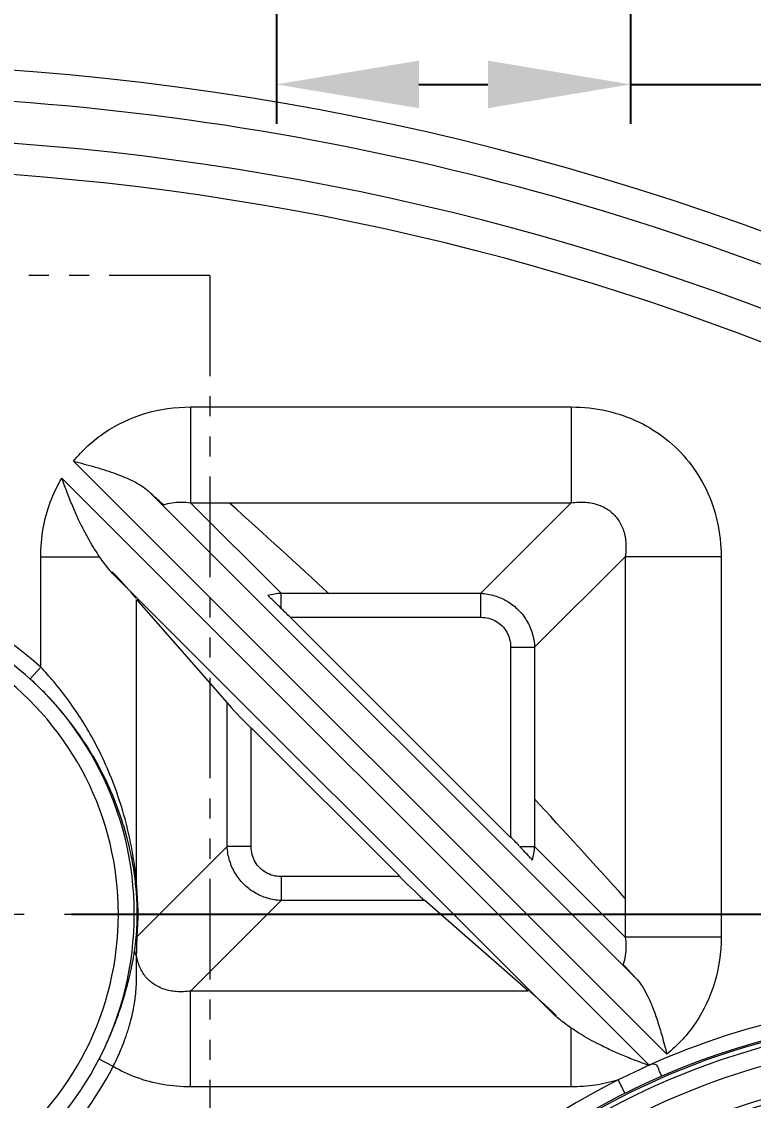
# Model space of a CAD drawing. Header units: millimetres. Extents: x 5536 to 6151, y 463 to 893.
# Drawn here: x 5746.12 to 5769.21, y 698.11 to 732.17 of the extents above; entities that cross this region are included whole.
import ezdxf

# ---------------------------------------------------------------- set-up
doc = ezdxf.new("R2010")
doc.units = ezdxf.units.MM
doc.header["$LTSCALE"] = 0.2
doc.linetypes.add('CENTER', pattern=[50.8, 31.75, -6.35, 6.35, -6.35])
doc.linetypes.add('PHANTOM2', pattern=[31.75, 15.875, -3.175, 3.175, -3.175, 3.175, -3.175])
doc.layers.get('0').update_dxf_attribs({"lineweight": 18})
for name, color, linetype, lineweight in [('poumianxian', 2, 'Continuous', 18), ('图层1', 1, 'CENTER', 18), ('图层3', 3, 'PHANTOM2', 18)]:
    doc.layers.add(name, color=color, linetype=linetype, lineweight=lineweight)
doc.styles.add('標準', font='', dxfattribs={"width": 0.667})
doc.styles.get('標準').set_extended_font_data('pmingliu')
doc.dimstyles.new('11111111111', dxfattribs={"dimtxt": 4.5, "dimasz": 4.5, "dimexe": 1.25, "dimexo": 0.625, "dimtad": 1, "dimtoh": 1, "dimdsep": 46, "dimtxsty": '標準', "dimblk": '_CAXARROW', "dimcen": 0, "dimdle": 9, "dimclrd": 6, "dimclre": 6, "dimclrt": 2, "dimadec": 0, "dimazin": 0, "dimtfac": 0.707107, "dimtofl": 0, "dimtmove": 2, "dimatfit": 3, "dimfxl": 0, "dimfrac": 2, "dimtolj": 1, "dimarcsym": 0})
doc.dimstyles.new('222222', dxfattribs={"dimtxt": 4.5, "dimasz": 4.5, "dimexe": 1.25, "dimexo": 0.625, "dimtad": 1, "dimdsep": 46, "dimtxsty": '標準', "dimblk": '_CAXARROW', "dimcen": 0, "dimdle": 9, "dimclrd": 6, "dimclre": 6, "dimclrt": 2, "dimadec": 0, "dimazin": 0, "dimtfac": 0.707107, "dimtofl": 0, "dimtmove": 2, "dimatfit": 3, "dimfxl": 0, "dimfrac": 2, "dimtolj": 1, "dimarcsym": 0})
doc.dimstyles.new('ISO-25', dxfattribs={"dimtxt": 2.5, "dimasz": 2.5, "dimexe": 1.25, "dimexo": 0.625, "dimtad": 1, "dimdsep": 46, "dimtxsty": 'Standard', "dimblk": '_CAXARROW', "dimcen": 0, "dimdle": 5, "dimclrd": 4, "dimclre": 4, "dimclrt": 3, "dimadec": 0, "dimazin": 0, "dimtfac": 0.707107, "dimtofl": 0, "dimtmove": 2, "dimatfit": 3, "dimfxl": 0, "dimfrac": 2, "dimarcsym": 0})
doc.dimstyles.new('zhijing', dxfattribs={"dimtxt": 4.5, "dimasz": 4.5, "dimexe": 1.25, "dimexo": 0.625, "dimtad": 1, "dimtoh": 1, "dimdsep": 46, "dimtxsty": '標準', "dimblk": '_CAXARROW', "dimcen": 0, "dimdle": 9, "dimclrd": 6, "dimclre": 6, "dimclrt": 2, "dimadec": 0, "dimazin": 0, "dimtfac": 0.707107, "dimtofl": 0, "dimtmove": 2, "dimatfit": 3, "dimfxl": 0, "dimfrac": 2, "dimtolj": 1, "dimarcsym": 0})

# ---------------------------------------------------------------- blocks, each defined once
blk = doc.blocks.new('*X4')
at = {"layer": 'poumianxian'}
blk.add_hatch(color=6, dxfattribs=at).paths.add_polyline_path([(5815.182, 723.919), (5816.22, 722.836), (5812.452, 720.263)], flags=0)
at = {"layer": 'poumianxian', "color": 6, "lineweight": -2}
blk.add_line((5838.466, 745.204), (5815.701, 723.377), dxfattribs=at)
at = {"layer": 'poumianxian', "insert": (5828.219, 739.866), "char_height": 4.5, "width": 64.97647, "attachment_point": 5, "rotation": 43.7937, "style": '標準'}
blk.add_mtext('\\T1.004;%%C201.68%%P0.5', dxfattribs=at)
blk = doc.blocks.new('_CAXARROW')
blk.add_hatch(color=0).paths.add_polyline_path([(0, 0), (-1, 0.125), (-1, -0.125)], flags=0)
blk = doc.blocks.new('*X9')
at = {"layer": 'poumianxian'}
blk.add_hatch(color=6, dxfattribs=at).paths.add_polyline_path([(5739.742, 721.849), (5738.251, 721.677), (5739.512, 717.292)], flags=0)
at = {"layer": 'poumianxian', "color": 6, "lineweight": -2}
for p, q in [((5723.694, 741.911), (5736.674, 741.911)), ((5736.674, 741.911), (5738.997, 721.763))]:
    blk.add_line(p, q, dxfattribs=at)
at = {"layer": 'poumianxian', "color": 2, "insert": (5729.871, 745.07), "char_height": 4.5, "width": 39.38568, "attachment_point": 5, "style": '標準'}
blk.add_mtext('\\T1.004;2X%%C2.6', dxfattribs=at)
blk = doc.blocks.new('*X10')
at = {"layer": 'poumianxian'}
blk.add_hatch(color=6, dxfattribs=at).paths.add_polyline_path([(5725.411, 706.874), (5725.191, 705.39), (5729.752, 705.472)], flags=0)
at = {"layer": 'poumianxian', "color": 6, "lineweight": -2}
for p, q in [((5641.463, 716.813), (5653.343, 716.813)), ((5653.343, 716.813), (5725.301, 706.132))]:
    blk.add_line(p, q, dxfattribs=at)
at = {"layer": 'poumianxian', "color": 2, "insert": (5647.09, 719.943), "char_height": 4.5, "width": 36.09904, "attachment_point": 5, "style": '標準'}
blk.add_mtext('\\T1.004;%%C20.03', dxfattribs=at)
blk = doc.blocks.new('*X11')
at = {"layer": 'poumianxian'}
for points in [[(5855.245, 699.493), (5856.745, 699.493), (5855.995, 703.993)], [(5855.245, 648.974), (5856.745, 648.974), (5855.995, 644.474)]]:
    blk.add_hatch(color=6, dxfattribs=at).paths.add_polyline_path(points, flags=0)
at = {"layer": 'poumianxian', "color": 6, "lineweight": -2}
for p, q in [((5747.689, 703.993), (5857.245, 703.993)), ((5855.995, 699.493), (5855.995, 648.974)), ((5747.177, 644.474), (5857.245, 644.474))]:
    blk.add_line(p, q, dxfattribs=at)
at = {"layer": 'poumianxian', "color": 2, "insert": (5852.728, 674.233), "char_height": 4.5, "width": 49.57878, "attachment_point": 5, "rotation": 90, "style": '標準'}
blk.add_mtext('\\T1.004;59.52%%P0.3', dxfattribs=at)
blk = doc.blocks.new('*X36')
at = {"layer": 'poumianxian'}
for points in [[(5758.661, 730.941), (5758.661, 729.441), (5754.161, 730.191)], [(5760.838, 730.941), (5760.838, 729.441), (5765.338, 730.191)]]:
    blk.add_hatch(color=6, dxfattribs=at).paths.add_polyline_path(points, flags=0)
at = {"layer": 'poumianxian', "color": 6, "lineweight": -2}
for p, q in [((5754.161, 738.176), (5754.161, 728.941)), ((5765.338, 738.271), (5765.338, 728.941)), ((5758.661, 730.191), (5760.838, 730.191)), ((5765.338, 730.191), (5779.848, 730.191))]:
    blk.add_line(p, q, dxfattribs=at)
at = {"layer": 'poumianxian', "color": 2, "insert": (5774.843, 733.321), "char_height": 4.5, "width": 26.26613, "attachment_point": 5, "style": '標準'}
blk.add_mtext('\\T1.004;11.18', dxfattribs=at)
blk = doc.blocks.new('*X37')
at = {"layer": 'poumianxian'}
for points in [[(5805.644, 749.093), (5807.144, 749.093), (5806.394, 744.593)], [(5805.644, 733.426), (5807.144, 733.426), (5806.394, 737.926)]]:
    blk.add_hatch(color=6, dxfattribs=at).paths.add_polyline_path(points, flags=0)
at = {"layer": 'poumianxian', "color": 6, "lineweight": -2}
for p, q in [((5806.394, 749.093), (5806.394, 769.1)), ((5761.618, 744.593), (5807.644, 744.593)), ((5762.745, 737.926), (5807.644, 737.926)), ((5806.394, 733.426), (5806.394, 728.926))]:
    blk.add_line(p, q, dxfattribs=at)
at = {"layer": 'poumianxian', "color": 2, "insert": (5803.156, 761.347), "char_height": 4.5, "width": 42.76237, "attachment_point": 5, "rotation": 90, "style": '標準'}
blk.add_mtext('\\T1.004;6.67%%P0.1', dxfattribs=at)
blk = doc.blocks.new('*X78')
at = {"layer": 'poumianxian'}
blk.add_hatch(color=6, dxfattribs=at).paths.add_polyline_path([(5827.51, 710.522), (5828.348, 709.277), (5824.196, 707.386)], flags=0)
at = {"layer": 'poumianxian', "color": 6, "lineweight": -2}
blk.add_line((5850.063, 724.801), (5827.929, 709.899), dxfattribs=at)
at = {"layer": 'poumianxian', "color": 2, "insert": (5839.054, 721.293), "char_height": 4.5, "width": 64.97647, "attachment_point": 5, "rotation": 33.95, "style": '標準'}
blk.add_mtext('\\T1.004;%%C203.82%%P0.5', dxfattribs=at)

msp = doc.modelspace()

# ---------------------------------------------------------------- linework, layer by layer
for p, q in [((5751.455, 720.007), (5751.455, 716.982)), ((5751.455, 720.007), (5763.467, 720.007)), ((5763.467, 720.007), (5763.467, 716.982)), ((5766.481, 699.575), (5747.762, 718.294)), ((5747.393, 717.763), (5765.928, 699.228)), ((5765.543, 701.926), (5750.113, 717.356)), ((5754.313, 714.123), (5751.455, 716.982)), ((5751.455, 716.982), (5763.467, 716.982)), ((5760.608, 714.123), (5763.467, 716.982)), ((5746.727, 715.28), (5748.584, 715.28)), ((5746.727, 711.791), (5746.727, 715.279)), ((5762.31, 712.421), (5765.169, 715.28)), ((5765.169, 715.28), (5765.169, 703.268)), ((5768.194, 715.28), (5765.169, 715.28)), ((5768.194, 715.28), (5768.194, 703.268)), ((5749.017, 714.725), (5762.912, 700.83)), ((5749.753, 704.923), (5749.753, 713.931)), ((5749.753, 713.931), (5752.611, 710.662)), ((5754.313, 713.649), (5754.313, 714.123)), ((5754.313, 714.123), (5760.608, 714.123)), ((5760.608, 713.367), (5760.608, 714.123)), ((5754.598, 713.367), (5761.554, 706.411)), ((5754.598, 713.367), (5760.608, 713.367)), ((5761.554, 712.421), (5761.554, 706.411)), ((5761.554, 712.421), (5762.31, 712.421)), ((5762.31, 712.421), (5762.31, 706.126)), ((5746.727, 711.791), (5746.391, 711.421)), ((5752.611, 706.126), (5752.611, 710.662)), ((5753.368, 706.126), (5753.368, 709.879)), ((5758.066, 705.181), (5753.368, 709.879)), ((5752.611, 706.126), (5749.77, 703.285)), ((5753.368, 706.126), (5752.611, 706.126)), ((5761.836, 706.126), (5762.31, 706.126)), ((5762.31, 706.126), (5765.169, 703.268)), ((5754.313, 705.181), (5754.313, 704.424)), ((5758.066, 705.181), (5754.313, 705.181)), ((5754.313, 704.424), (5751.455, 701.566)), ((5758.849, 704.424), (5754.313, 704.424)), ((5762.118, 701.566), (5758.849, 704.424)), ((5768.194, 703.268), (5765.169, 703.268)), ((5751.455, 698.54), (5751.455, 701.566)), ((5762.118, 701.566), (5751.455, 701.566)), ((5763.467, 698.54), (5763.467, 700.397)), ((5749.01, 699.183), (5748.566, 699.412)), ((5764.943, 698.76), (5765.16, 698.328)), ((5763.467, 698.54), (5751.455, 698.54))]:
    msp.add_line(p, q)
for centre, radius, start, end in [((5739.661, 650.474), 100.358, 48.65438, 78.31874), ((5739.661, 650.474), 100.058, 48.65035, 78.29445), ((5739.661, 650.474), 101.608, 285.36306, 61.55753), ((5739.661, 650.474), 101.908, 285.36306, 61.55753), ((5739.661, 650.474), 100.842, 285.48267, 61.32151), ((5739.661, 650.474), 100.543, 285.48267, 61.32151), ((5739.661, 644.474), 86.384, 65.64638, 114.35361), ((5739.661, 644.474), 85.399, 64.78996, 88.86889), ((5739.661, 644.474), 84.082, 2.75328, 87.82582), ((5739.661, 644.474), 83.097, 2.75328, 87.82582), ((5754.393, 712.325), 1.8, 92.5339, 106.2934), ((5723.944, 682.721), 43.345, 44.9914, 45.5215), ((5739.661, 704.001), 10.518, 47.7896, 65.3757), ((5739.661, 704.001), 10.017, 305.9487, 54.0513), ((5739.661, 704.001), 9.517, 306.2413, 53.7587), ((5760.514, 706.206), 1.798, 343.7013, 357.472), ((5740.203, 703.944), 9.571, 7.4117, 9.2537), ((5738.269, 703.96), 11.524, 4.7906, 7.9663), ((5740.389, 703.968), 9.383, 5.5709, 7.4118), ((5740.731, 704.001), 9.039, 355.6739, 5.5762), ((5740.164, 703.993), 9.634, 5.296, 5.5404), ((5740.265, 704.001), 9.532, 355.6944, 5.3017), ((5775.661, 677.474), 23.304, 0, 205), ((5775.661, 677.474), 23.832, 101.5914, 114.1031), ((5775.661, 677.474), 23.349, 101.5918, 190.8017), ((5775.661, 677.474), 23.155, 0, 205), ((5775.661, 677.474), 22.578, 0, 205), ((5739.661, 704.001), 10.518, 294.6243, 332.7363), ((5775.661, 677.474), 21.57, 0, 205), ((5775.661, 677.474), 23.832, 116.7255, 190.8019), ((5775.661, 677.474), 21.393, 0, 205)]:
    msp.add_arc(centre, radius, start, end)
for centre, major_axis, ratio, start_param, end_param in [((5746.123, 720.612), (-19.041, 16.495), 0.064241, 4.234084, 4.416552), ((5746.727, 716.905), (3.196, -3.204), 0.034878, 0.380958, 0.822513), ((5753.368, 709.919), (0.799, -0.801), 0.034878, 3.522551, 4.761734), ((5768.799, 697.936), (-16.495, 19.041), 0.064241, 5.008228, 5.190693), ((5761.554, 706.372), (-0.799, 0.801), 0.034878, 4.401098, 4.761734), ((5758.106, 705.181), (-0.801, 0.799), 0.034878, 1.521451, 2.760635), ((5765.092, 698.54), (-3.204, 3.196), 0.034878, 5.460672, 5.902227)]:
    msp.add_ellipse(centre, major_axis=major_axis, ratio=ratio, start_param=start_param, end_param=end_param)
for points, knots in [([(5747.762, 718.294), (5748.045, 718.645), (5748.731, 719.274), (5750.016, 719.874), (5750.97, 720.007), (5751.455, 720.007)], [0, 0, 0, 0, 15244.307007, 30911.78129, 47284.971207, 47284.971207, 47284.971207, 47284.971207]), ([(5763.467, 720.007), (5763.842, 720.007), (5764.58, 719.928), (5765.606, 719.571), (5766.487, 719.017), (5767.209, 718.293), (5767.761, 717.412), (5768.115, 716.39), (5768.194, 715.654), (5768.194, 715.28)], [0, 0, 0, 0, 15127.388219, 29603.737018, 43354.407677, 56724.098241, 70435.054732, 84875.068146, 99946.167653, 99946.167653, 99946.167653, 99946.167653]), ([(5747.762, 718.294), (5747.874, 718.265), (5748.104, 718.206), (5748.448, 718.11), (5748.784, 718.008), (5749.096, 717.9), (5749.384, 717.788), (5749.651, 717.665), (5749.898, 717.527), (5750.048, 717.416), (5750.113, 717.356)], [0, 0, 0, 0, 15356.533759, 31375.730728, 47168.527798, 61799.999909, 75032.315526, 87953.757186, 100706.846547, 112411.810403, 112411.810403, 112411.810403, 112411.810403]), ([(5746.727, 715.279), (5746.727, 715.578), (5746.777, 716.165), (5747.004, 717.006), (5747.249, 717.521), (5747.393, 717.763)], [0, 0, 0, 0, 16338.608636, 31935.204531, 47276.878784, 47276.878784, 47276.878784, 47276.878784]), ([(5748.584, 715.28), (5748.529, 715.359), (5748.419, 715.527), (5748.255, 715.8), (5748.087, 716.109), (5747.915, 716.458), (5747.741, 716.851), (5747.564, 717.291), (5747.45, 717.601), (5747.393, 717.763)], [0, 0, 0, 0, 10393.043488, 21802.527586, 34416.387619, 48420.681483, 63919.712851, 80988.1603, 99659.814402, 99659.814402, 99659.814402, 99659.814402]), ([(5750.598, 716.916), (5750.551, 716.956), (5750.451, 717.046), (5750.289, 717.193), (5750.174, 717.299), (5750.113, 717.356)], [0, 0, 0, 0, 13377.133148, 29205.987135, 47308.250414, 47308.250414, 47308.250414, 47308.250414]), ([(5750.598, 716.916), (5750.686, 716.947), (5750.872, 716.992), (5751.161, 717.012), (5751.357, 716.996), (5751.455, 716.982)], [0, 0, 0, 0, 15338.862455, 31108.484254, 47312.999387, 47312.999387, 47312.999387, 47312.999387]), ([(5763.467, 716.982), (5763.62, 717.004), (5763.916, 717.018), (5764.331, 716.933), (5764.676, 716.752), (5764.941, 716.486), (5765.121, 716.142), (5765.205, 715.728), (5765.191, 715.432), (5765.169, 715.28)], [0, 0, 0, 0, 16174.589627, 30685.70164, 43786.87133, 56275.891109, 69339.469614, 83821.816142, 99951.101172, 99951.101172, 99951.101172, 99951.101172]), ([(5749.017, 714.725), (5748.969, 714.776), (5748.872, 714.889), (5748.728, 715.074), (5748.633, 715.209), (5748.584, 715.28)], [0, 0, 0, 0, 14117.007545, 29915.496044, 47301.175913, 47301.175913, 47301.175913, 47301.175913]), ([(5754.313, 713.649), (5754.253, 713.708), (5754.145, 713.813), (5754.004, 713.948), (5753.922, 714.023), (5753.888, 714.052)], [0, 0, 0, 0, 20470.876793, 36481.556412, 47349.740255, 47349.740255, 47349.740255, 47349.740255]), ([(5760.608, 714.123), (5760.756, 714.116), (5761.05, 714.067), (5761.456, 713.888), (5761.804, 713.617), (5762.075, 713.269), (5762.254, 712.862), (5762.303, 712.569), (5762.31, 712.421)], [0, 0, 0, 0, 14562.502127, 28948.504818, 43235.053395, 57519.674336, 71904.735165, 86455.65253, 86455.65253, 86455.65253, 86455.65253]), ([(5760.608, 713.367), (5760.693, 713.367), (5760.861, 713.346), (5761.093, 713.253), (5761.29, 713.103), (5761.44, 712.906), (5761.533, 712.674), (5761.554, 712.506), (5761.554, 712.421)], [0, 0, 0, 0, 14784.992642, 29124.679061, 43222.1116, 57334.552213, 71689.879723, 86456.400699, 86456.400699, 86456.400699, 86456.400699]), ([(5749.682, 705.557), (5749.667, 705.666), (5749.598, 706.109), (5749.433, 706.879), (5749.143, 707.829), (5748.794, 708.705), (5748.408, 709.487), (5747.999, 710.179), (5747.578, 710.79), (5747.156, 711.323), (5746.868, 711.643), (5746.727, 711.791)], [0, 0, 0, 0, 5880.717472, 24189.420312, 42366.906394, 59361.613424, 74941.44667, 89332.677478, 102682.163691, 114897.330091, 125909.787708, 125909.787708, 125909.787708, 125909.787708]), ([(5749.649, 705.483), (5749.632, 705.587), (5749.556, 706.01), (5749.373, 706.746), (5749.053, 707.652), (5748.667, 708.485), (5748.241, 709.23), (5747.79, 709.889), (5747.326, 710.47), (5746.862, 710.977), (5746.546, 711.281), (5746.391, 711.421)], [0, 0, 0, 0, 5727.141741, 23575.91787, 41416.109919, 58236.277325, 73800.42455, 88317.239748, 101915.834799, 114479.248881, 125909.632066, 125909.632066, 125909.632066, 125909.632066]), ([(5754.313, 704.424), (5754.165, 704.431), (5753.872, 704.481), (5753.466, 704.66), (5753.117, 704.931), (5752.846, 705.279), (5752.668, 705.685), (5752.618, 705.979), (5752.611, 706.126)], [0, 0, 0, 0, 14550.318449, 28924.285126, 43198.8809, 57471.550648, 71844.576254, 86383.319636, 86383.319636, 86383.319636, 86383.319636]), ([(5754.313, 705.181), (5754.229, 705.181), (5754.061, 705.201), (5753.828, 705.295), (5753.631, 705.444), (5753.482, 705.641), (5753.388, 705.874), (5753.368, 706.042), (5753.368, 706.126)], [0, 0, 0, 0, 14773.591575, 29102.220314, 43188.78198, 57290.340143, 71634.597911, 86389.73207, 86389.73207, 86389.73207, 86389.73207]), ([(5762.239, 705.701), (5762.21, 705.735), (5762.135, 705.817), (5762, 705.958), (5761.895, 706.066), (5761.836, 706.126)], [0, 0, 0, 0, 10889.807011, 26932.775464, 47443.414643, 47443.414643, 47443.414643, 47443.414643]), ([(5749.753, 704.923), (5749.748, 704.918), (5749.736, 704.906), (5749.728, 704.89), (5749.728, 704.879)], [0, 0, 0, 0, 13288.115745, 33898.900547, 33898.900547, 33898.900547, 33898.900547]), ([(5749.694, 702.876), (5749.698, 702.903), (5749.706, 702.956), (5749.716, 703.033), (5749.725, 703.108), (5749.733, 703.18), (5749.739, 703.25), (5749.743, 703.296), (5749.745, 703.319)], [0, 0, 0, 0, 15698.221019, 30839.774503, 45380.219712, 59317.925994, 72859.564171, 86343.943716, 86343.943716, 86343.943716, 86343.943716]), ([(5749.77, 703.285), (5749.762, 703.292), (5749.745, 703.3), (5749.749, 703.314), (5749.75, 703.317)], [0, 0, 0, 0, 26486.953444, 33903.033434, 33903.033434, 33903.033434, 33903.033434]), ([(5749.749, 702.693), (5749.751, 702.728), (5749.754, 702.797), (5749.758, 702.899), (5749.761, 702.998), (5749.764, 703.095), (5749.768, 703.19), (5749.77, 703.254), (5749.77, 703.285)], [0, 0, 0, 0, 15257.88956, 30141.714026, 44599.369032, 58623.657698, 72421.43227, 86344.956405, 86344.956405, 86344.956405, 86344.956405]), ([(5765.169, 703.268), (5765.183, 703.17), (5765.199, 702.974), (5765.179, 702.685), (5765.134, 702.499), (5765.103, 702.411)], [0, 0, 0, 0, 16261.042353, 32086.168028, 47477.742781, 47477.742781, 47477.742781, 47477.742781]), ([(5768.194, 703.268), (5768.194, 702.782), (5768.06, 701.827), (5767.46, 700.543), (5766.832, 699.858), (5766.481, 699.575)], [0, 0, 0, 0, 16502.716537, 32182.255144, 47495.107452, 47495.107452, 47495.107452, 47495.107452]), ([(5748.566, 699.412), (5748.65, 699.575), (5748.8, 699.885), (5748.991, 700.33), (5749.141, 700.722), (5749.257, 701.06), (5749.348, 701.351), (5749.42, 701.603), (5749.478, 701.821), (5749.525, 702.011), (5749.563, 702.177), (5749.595, 702.324), (5749.621, 702.454), (5749.644, 702.572), (5749.663, 702.68), (5749.68, 702.781), (5749.69, 702.845), (5749.694, 702.876)], [0, 0, 0, 0, 30714.142347, 57934.087039, 81179.801754, 100994.197429, 117919.527641, 132414.527422, 144917.260167, 155766.252342, 165220.39997, 173527.989597, 180914.085349, 187578.483475, 193680.795017, 199337.640836, 204641.857701, 204641.857701, 204641.857701, 204641.857701]), ([(5749.01, 699.183), (5749.085, 699.331), (5749.219, 699.616), (5749.382, 700.027), (5749.504, 700.391), (5749.592, 700.711), (5749.654, 700.991), (5749.696, 701.239), (5749.723, 701.459), (5749.74, 701.657), (5749.748, 701.838), (5749.752, 702.003), (5749.752, 702.157), (5749.751, 702.301), (5749.75, 702.437), (5749.749, 702.567), (5749.749, 702.652), (5749.749, 702.693)], [0, 0, 0, 0, 28132.506957, 53135.265083, 74608.774327, 93089.503896, 109106.111296, 123104.803261, 135511.17452, 146649.968552, 156747.537991, 166009.532115, 174613.718007, 182691.141898, 190345.337667, 197653.880754, 204659.762913, 204659.762913, 204659.762913, 204659.762913]), ([(5749.749, 702.693), (5749.736, 702.712), (5749.714, 702.751), (5749.695, 702.813), (5749.693, 702.856), (5749.694, 702.876)], [0, 0, 0, 0, 16596.488794, 32265.853913, 47346.869965, 47346.869965, 47346.869965, 47346.869965]), ([(5751.455, 701.566), (5751.308, 701.544), (5751.023, 701.53), (5750.623, 701.605), (5750.287, 701.768), (5750.022, 702.01), (5749.834, 702.324), (5749.768, 702.565), (5749.749, 702.693)], [0, 0, 0, 0, 16761.776696, 31869.578904, 45532.287072, 58459.532021, 71772.904232, 86358.849931, 86358.849931, 86358.849931, 86358.849931]), ([(5765.543, 701.926), (5765.486, 701.987), (5765.38, 702.102), (5765.233, 702.263), (5765.144, 702.364), (5765.103, 702.411)], [0, 0, 0, 0, 18106.098308, 33980.483086, 47482.193565, 47482.193565, 47482.193565, 47482.193565]), ([(5765.543, 701.926), (5765.605, 701.86), (5765.725, 701.695), (5765.885, 701.402), (5766.041, 701.04), (5766.192, 700.612), (5766.34, 700.117), (5766.433, 699.763), (5766.481, 699.575)], [0, 0, 0, 0, 9290.512565, 20622.828381, 33964.085494, 49333.514626, 66790.524303, 86606.926417, 86606.926417, 86606.926417, 86606.926417]), ([(5763.467, 700.397), (5763.396, 700.446), (5763.261, 700.541), (5763.076, 700.685), (5762.963, 700.782), (5762.912, 700.83)], [0, 0, 0, 0, 17443.943662, 33303.899003, 47468.527926, 47468.527926, 47468.527926, 47468.527926]), ([(5765.941, 699.209), (5765.769, 699.271), (5765.451, 699.386), (5765.007, 699.567), (5764.62, 699.74), (5764.277, 699.91), (5763.974, 700.076), (5763.707, 700.236), (5763.543, 700.344), (5763.467, 700.397)], [0, 0, 0, 0, 19948.748979, 36902.892697, 52268.444717, 66148.610268, 78660.638463, 89930.791924, 100072.274082, 100072.274082, 100072.274082, 100072.274082]), ([(5751.455, 698.54), (5751.16, 698.54), (5750.579, 698.589), (5749.753, 698.809), (5749.245, 699.046), (5749.01, 699.183)], [0, 0, 0, 0, 16401.278042, 32211.638198, 47359.102172, 47359.102172, 47359.102172, 47359.102172]), ([(5765.907, 699.219), (5765.836, 699.187), (5765.692, 699.11), (5765.459, 699.005), (5765.208, 698.885), (5765.034, 698.803), (5764.943, 698.76)], [0, 0, 0, 0, 13211.740734, 27604.60514, 43262.57525, 60313.945064, 60313.945064, 60313.945064, 60313.945064]), ([(5766.313, 698.87), (5766.314, 698.896), (5766.292, 698.96), (5766.22, 699.064), (5766.197, 699.29), (5766.002, 699.252), (5765.928, 699.228)], [0, 0, 0, 0, 7414.429749, 18858.282965, 37832.5128, 60323.375654, 60323.375654, 60323.375654, 60323.375654]), ([(5764.943, 698.76), (5764.709, 698.687), (5764.22, 698.576), (5763.72, 698.54), (5763.467, 698.54)], [0, 0, 0, 0, 16714.419069, 34002.702208, 34002.702208, 34002.702208, 34002.702208])]:
    msp.add_open_spline(points, degree=3, knots=knots)
at = {"layer": '图层1'}
msp.add_line((5727.153, 703.993), (5752.63, 703.993), dxfattribs=at)
at = {"layer": '图层3'}
for q in [(5739.661, 724.159), (5752.064, 686.153)]:
    msp.add_line((5752.064, 724.159), q, dxfattribs=at)

# ---------------------------------------------------------------- dimensions: what is measured, and where the dimension line sits
at = {"layer": 'poumianxian'}
for base, p1, p2, text, dimstyle, picture, middle in [((5806.394, 744.593), (5762.12, 737.926), (5760.993, 744.593), '6.67%%P0.1', '222222', '*X37', (5806.394, 761.347)), ((5855.995, 644.474), (5747.064, 703.993), (5746.552, 644.474), '59.52%%P0.3', '11111111111', '*X11', (5855.995, 674.233))]:
    dim = msp.add_linear_dim(base=base, p1=p1, p2=p2, angle=90, text=text, dimstyle=dimstyle, override={"dimsah": 1, "dimtfill": 1}, dxfattribs=at)
    dim.commit()
    dim.dimension.update_dxf_attribs({"geometry": picture, "text_midpoint": middle})
for p1, p2, text, dimstyle, override, picture, middle in [((5666.869, 580.684), (5812.452, 720.263), '%%C201.68%%P0.5', 'ISO-25', {"dimtxt": 4.5, "dimasz": 4.5, "dimpost": '%%C<>', "dimtxsty": '標準', "dimsah": 1, "dimclrd": 6, "dimclre": 6, "dimclrt": 256, "dimtfill": 1, "dimtolj": 1}, '*X4', (5830.46, 737.528)), ((5739.81, 714.71), (5739.512, 717.292), '2X%%C2.6', 'zhijing', {"dimpost": '%%C<>', "dimsah": 1, "dimtfill": 1}, '*X9', (5729.871, 741.911)), ((5655.125, 593.561), (5824.196, 707.386), '%%C203.82%%P0.5', '222222', {"dimpost": '%%C<>', "dimsah": 1, "dimtfill": 1}, '*X78', (5839.054, 721.293))]:
    dim = msp.add_diameter_dim_2p(p1=p1, p2=p2, text=text, dimstyle=dimstyle, override=override, dxfattribs=at)
    dim.commit()
    dim.dimension.update_dxf_attribs({"geometry": picture, "text_midpoint": middle, "dimtype": 163})
dim = msp.add_linear_dim(base=(5765.338, 730.191), p1=(5754.161, 738.801), p2=(5765.338, 738.896), dimstyle='11111111111', override={"dimsah": 1, "dimtfill": 1, "dimtzin": 8}, dxfattribs=at)
dim.commit()
dim.dimension.update_dxf_attribs({"geometry": '*X36', "text_midpoint": (5774.843, 730.191)})
dim = msp.add_diameter_dim_2p(p1=(5749.569, 702.53), p2=(5729.752, 705.472), dimstyle='zhijing', override={"dimpost": '%%C<>', "dimsah": 1, "dimtfill": 1, "dimtzin": 8}, dxfattribs=at)
dim.commit()
dim.dimension.update_dxf_attribs({"geometry": '*X10', "text_midpoint": (5653.343, 716.813), "dimtype": 163})

doc.saveas('drawing.dxf')
